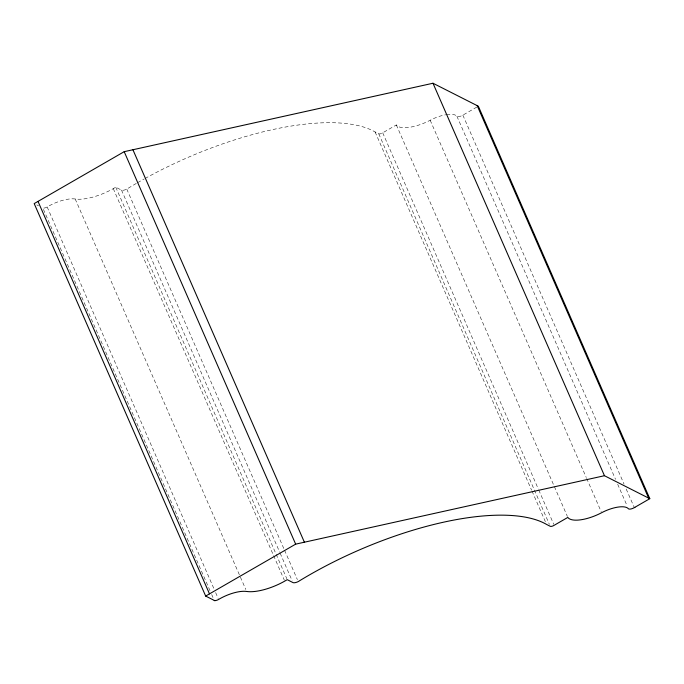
<?xml version="1.0" encoding="UTF-8"?>
<svg xmlns="http://www.w3.org/2000/svg" width="684" height="684" viewBox="0 0 684 684"><rect width="100%" height="100%" fill="white"/><g stroke="black" fill="none" stroke-linecap="round" stroke-linejoin="round"><path stroke-width="0.51" stroke-dasharray="3.42 2.56" d="M209.997 590.643L42.81 207.962A3.42 1.257 -23.6 0 0 47.162 206.961A24.316 8.952 -23.6 0 1 75.197 198.993A34.388 12.654 -23.6 0 0 113.27 188.647L115.767 187.202L121.504 190.109A4.668 1.719 -23.6 0 0 126.779 189.109A189.801 69.871 -23.6 0 1 136.68 183.209M145.025 178.49A189.801 69.871 -23.6 0 1 375.106 131.961L378.765 133.816A2.916 1.077 -23.6 0 0 382.707 132.816L396.352 124.941A27.582 10.149 -23.6 0 0 430.176 120.239A21.948 8.08 -23.6 0 1 445.72 114.758M446.558 114.621A21.948 8.08 -23.6 0 1 456.912 116.254A4.429 1.633 -23.6 0 0 462.863 115.143L478.33 106.217M36.782 204.909L38.501 205.781M462.863 115.143L624.064 484.127M626.202 489.017L633.897 506.639M456.912 116.254L615.549 479.364M617.686 484.263L627.091 505.792M430.176 120.239L586.248 477.475M586.675 478.458L601.21 511.735M396.352 124.941L567.395 516.429M382.707 132.816L538.351 489.069M538.778 490.052L553.749 524.303M378.765 133.816L549.372 524.329M375.106 131.961L531.605 490.18M532.032 491.155L545.721 522.473M126.779 189.109L284.134 549.286M284.561 550.261L297.386 579.622M121.504 190.109L279.713 552.236M280.141 553.219L292.111 580.622M115.767 187.202L286.81 578.698M113.27 188.647L273.198 554.69M273.626 555.664L284.313 580.135M75.197 198.993L245.812 589.505M47.162 206.961L213.921 588.659M215.631 592.575L218.196 598.449M211.707 594.558L212.989 597.491M137.595 182.679A189.801 69.871 -23.6 0 1 144.093 179.011"/><path stroke-width="1.03" d="M214.272 600.432A3.42 1.257 -23.6 0 0 218.623 599.432A24.316 8.952 -23.6 0 1 246.667 591.463A34.388 12.654 -23.6 0 0 284.741 581.118L287.237 579.673L292.966 582.58A4.668 1.719 -23.6 0 0 298.241 581.58A189.801 69.871 -23.6 0 1 546.576 524.431L550.227 526.287A2.916 1.077 -23.6 0 0 554.177 525.286L567.823 517.412A27.582 10.149 -23.6 0 0 601.638 512.709A21.948 8.08 -23.6 0 1 628.374 508.734A4.429 1.633 -23.6 0 0 634.333 507.614L634.889 507.246M634.333 507.614L649.8 498.687L478.33 106.217L432.989 83.243L124.197 151.677L34.2 203.601L205.67 596.072L214.913 600.757M205.67 596.072L295.659 544.148L604.459 475.713L649.8 498.687M477.175 105.627L648.646 498.106M432.989 83.243L604.459 475.713M132.927 149.745L304.397 542.215M124.197 151.677L295.659 544.148M38.013 201.395L209.484 593.866"/></g></svg>
